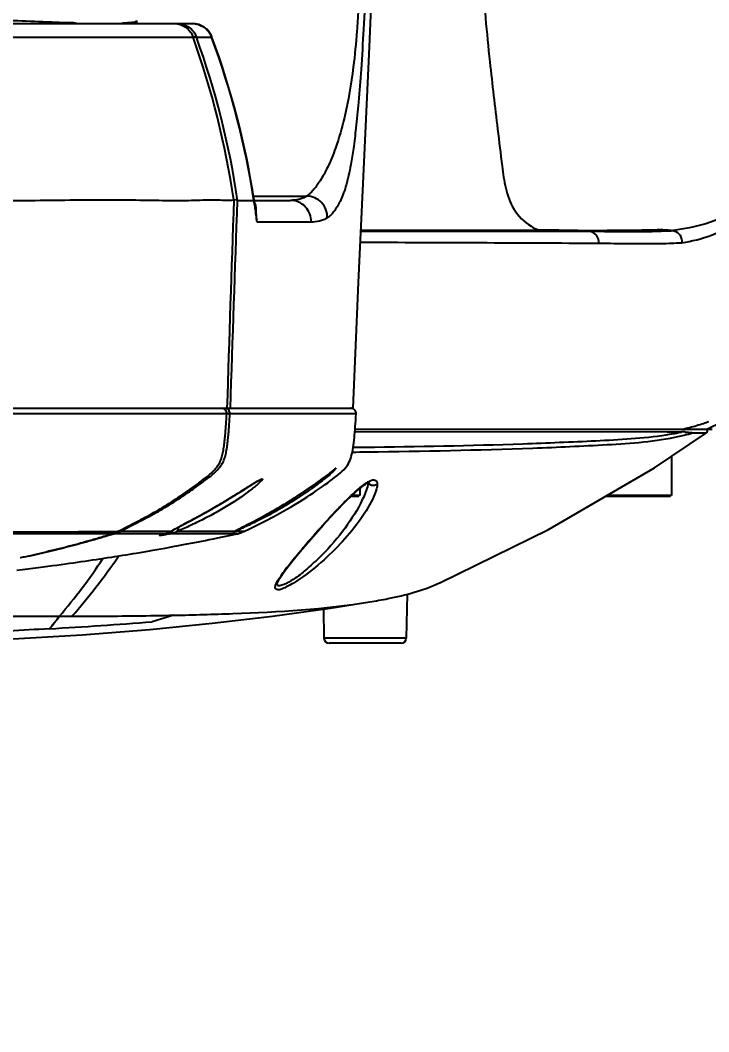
# Model space of a CAD drawing. Header units: millimetres. Extents: x 4086 to 8300, y 123 to 1549.
# Drawn here: x 7724.6 to 7741.17, y 601.23 to 625.55 of the extents above; entities that cross this region are included whole.
import ezdxf

# ---------------------------------------------------------------- set-up
doc = ezdxf.new("R2010")
doc.units = ezdxf.units.MM
for name, color, linetype in [('外形图', 7, 'Continuous'), ('尺寸标注', 7, 'Continuous'), ('运动范围', 7, 'Continuous')]:
    doc.layers.add(name, color=color, linetype=linetype)
doc.styles.add('思源黑', font='SourceHanSansCN-Normal.ttf')
doc.dimstyles.new('尺寸标注_1_4比例', dxfattribs={"dimtxt": 7, "dimasz": 6, "dimexe": 2, "dimexo": 1.5, "dimgap": 1, "dimtad": 1, "dimdec": 1, "dimlfac": 4, "dimdsep": 46, "dimtxsty": '思源黑', "dimcen": 0.09, "dimadec": 0, "dimazin": 0, "dimtp": 0.01, "dimtm": 0.01, "dimtfac": 1, "dimtdec": 1, "dimtofl": 0, "dimtmove": 0, "dimatfit": 3, "dimfxl": 1, "dimtolj": 1, "dimarcsym": 0})

# ---------------------------------------------------------------- blocks, each defined once
blk = doc.blocks.new('*D992')
at = {"layer": 'Defpoints', "color": 0}
for p in [(7645.229, 641.211), (7660.171, 641.211), (7727.758, 641.211), (7952.406, 601.599), (7690.663, 584.809)]:
    blk.add_point(p, dxfattribs=at)
at = {"layer": '尺寸标注', "color": 0, "lineweight": -2}
blk.add_line((7661.671, 641.211), (7662.252, 641.211), dxfattribs=at)
blk.add_arc((7727.758, 641.211), 67.507, 185.09413, 344.90587, dxfattribs=at)
at = {"layer": '尺寸标注', "color": 0}
for points in [[(7661.517, 635.261), (7659.519, 635.172), (7660.252, 641.211)], [(7793.912, 623.414), (7791.96, 623.849), (7794.24, 629.488)]]:
    blk.add_solid(points, dxfattribs=at)
at = {"layer": '尺寸标注', "color": 0, "insert": (7727.758, 578.414), "char_height": 7, "attachment_point": 5, "style": '思源黑'}
blk.add_mtext('\\A1;+\\A1;170%%d', dxfattribs=at)

msp = doc.modelspace()

# ---------------------------------------------------------------- linework, layer by layer
at = {"layer": '外形图'}
for p, q in [((7702.055, 625.4669), (7728.7458, 625.4669)), ((7703.3916, 625.4669), (7727.409, 625.4669)), ((7727.409, 625.4669), (7727.4104, 625.5445)), ((7714.1911, 625.1405), (7728.7616, 625.1404)), ((7728.843, 625.1406), (7729.208, 625.1404)), ((7729.208, 625.1404), (7729.2147, 625.1404)), ((7729.8293, 621.2169), (7731.1013, 621.2169)), ((7730.2128, 621.3173), (7731.4925, 621.3173)), ((7730.2224, 621.2154), (7730.2221, 621.2169)), ((7730.2293, 621.218), (7730.2294, 621.2169)), ((7730.2631, 620.9872), (7730.2294, 621.2169)), ((7731.599, 620.695), (7730.305, 620.696)), ((7736.8914, 620.499), (7737.0811, 620.4995)), ((7740.2613, 620.4978), (7740.3138, 620.4915)), ((7738.2876, 620.4669), (7732.8004, 620.4669)), ((7700.7748, 616.2169), (7732.6163, 616.2169)), ((7732.6848, 616.0854), (7700.7806, 616.0854)), ((7732.6568, 615.6624), (7740.1698, 615.6521)), ((7732.66, 615.7169), (7741.2468, 615.7169)), ((7739.8616, 614.7885), (7741.1167, 615.6259)), ((7740.1698, 615.6521), (7740.4674, 615.6514)), ((7740.4674, 615.6514), (7740.5127, 615.6513)), ((7740.4789, 615.6393), (7740.5112, 615.6461)), ((7740.7801, 615.6259), (7740.789, 615.6285)), ((7740.7892, 615.6287), (7740.9124, 615.6281)), ((7740.9124, 615.6281), (7741.1151, 615.6262)), ((7741.1151, 615.6262), (7741.1167, 615.626)), ((7740.4615, 615.5446), (7740.5066, 615.5548)), ((7732.5946, 615.165), (7732.676, 615.1658)), ((7732.6148, 615.2787), (7732.7764, 615.2805)), ((7732.676, 615.1658), (7732.7759, 615.167)), ((7732.7759, 615.167), (7732.8902, 615.1683)), ((7732.7764, 615.2805), (7732.8905, 615.2818)), ((7732.8902, 615.1683), (7732.9644, 615.1692)), ((7740.2753, 615.0645), (7740.2753, 614.1169)), ((7732.0125, 614.6241), (7732.031, 614.6386)), ((7732.0793, 614.6778), (7732.0929, 614.6893)), ((7732.0929, 614.6893), (7732.1054, 614.7)), ((7732.1054, 614.7), (7732.1168, 614.7098)), ((7732.1168, 614.7098), (7732.127, 614.7188)), ((7732.127, 614.7188), (7732.1362, 614.727)), ((7732.1362, 614.727), (7732.162, 614.7502)), ((7730.1542, 614.3702), (7730.1875, 614.3908)), ((7730.1875, 614.3908), (7730.2179, 614.4094)), ((7730.2179, 614.4094), (7730.2454, 614.426)), ((7731.6746, 614.3803), (7731.7679, 614.4461)), ((7731.7679, 614.4461), (7731.8604, 614.5117)), ((7731.8604, 614.5117), (7731.9007, 614.5407)), ((7731.9007, 614.5407), (7731.9257, 614.5589)), ((7731.9257, 614.5589), (7731.9494, 614.5763)), ((7731.9494, 614.5763), (7731.9717, 614.5929)), ((7731.9717, 614.5929), (7731.9927, 614.6088)), ((7731.9927, 614.6088), (7732.0125, 614.6241)), ((7732.8849, 614.378), (7732.9258, 614.4043)), ((7729.7401, 614.1105), (7729.8021, 614.1491)), ((7729.8021, 614.1491), (7729.9146, 614.2196)), ((7729.9146, 614.2196), (7730.0985, 614.3353)), ((7730.0985, 614.3353), (7730.1542, 614.3702)), ((7731.3521, 614.1605), (7731.409, 614.1983)), ((7731.409, 614.1983), (7731.4632, 614.2347)), ((7731.4632, 614.2347), (7731.5148, 614.2697)), ((7731.5148, 614.2697), (7731.5638, 614.3033)), ((7731.5638, 614.3033), (7731.6101, 614.3353)), ((7731.6101, 614.3353), (7731.6746, 614.3803)), ((7732.4404, 613.9894), (7732.6824, 614.2172)), ((7732.6824, 614.2172), (7732.8849, 614.378)), ((7732.7753, 614.291), (7732.7753, 614.1169)), ((7729.6035, 614.0265), (7729.674, 614.0697)), ((7729.674, 614.0697), (7729.7401, 614.1105)), ((7732.1731, 613.7145), (7732.4404, 613.9894)), ((7732.7503, 614.0919), (7732.5492, 614.0919)), ((7732.7753, 614.1169), (7732.5758, 614.1169)), ((7740.2503, 614.0919), (7738.6642, 614.0919)), ((7740.2753, 614.1169), (7738.7073, 614.1169)), ((7730.5843, 613.6943), (7730.5905, 613.6977)), ((7730.7242, 613.7732), (7730.7259, 613.7742)), ((7729.9175, 613.3431), (7730.0806, 613.4268)), ((7730.0806, 613.4268), (7730.1801, 613.4781)), ((7730.3965, 613.592), (7730.3969, 613.5922)), ((7728.0718, 613.1982), (7726.8596, 613.1984)), ((7728.0023, 613.1771), (7728.011, 613.1799)), ((7728.011, 613.1799), (7728.0213, 613.1831)), ((7728.0213, 613.1831), (7728.0333, 613.1867)), ((7728.0333, 613.1867), (7728.047, 613.1908)), ((7728.047, 613.1908), (7728.0712, 613.1978)), ((7728.0712, 613.1978), (7728.0776, 613.1997)), ((7728.0718, 613.1982), (7728.0776, 613.1997)), ((7728.1856, 613.2415), (7728.2102, 613.2543)), ((7728.204, 613.2513), (7728.2099, 613.2545)), ((7728.204, 613.2513), (7728.2102, 613.2543)), ((7729.8097, 613.1982), (7728.205, 613.1986)), ((7728.3334, 613.3204), (7728.4344, 613.3739)), ((7729.7443, 613.2527), (7728.3721, 613.2518)), ((7729.7091, 613.1752), (7729.816, 613.1982)), ((7729.7438, 613.2519), (7729.7452, 613.2527)), ((7729.7441, 613.2515), (7729.7488, 613.2543)), ((7729.7452, 613.2527), (7729.7443, 613.2527)), ((7729.7452, 613.2527), (7729.7537, 613.2571)), ((7729.7488, 613.2543), (7729.7537, 613.2571)), ((7729.9784, 613.2545), (7729.7625, 613.2528)), ((7729.8066, 613.2858), (7729.8552, 613.3111)), ((7729.8143, 613.1982), (7729.8097, 613.1982)), ((7729.816, 613.1982), (7729.8143, 613.1982)), ((7729.8552, 613.3111), (7729.9175, 613.3431)), ((7729.9592, 613.2444), (7729.9814, 613.2546)), ((7729.9815, 613.2546), (7729.9784, 613.2545)), ((7728.371, 612.9086), (7728.6145, 612.9544)), ((7728.4062, 612.9152), (7728.5717, 612.9463)), ((7728.5717, 612.9463), (7728.7568, 612.9817)), ((7728.7568, 612.9817), (7728.889, 613.0075)), ((7727.5388, 612.7602), (7727.6712, 612.783)), ((7727.6712, 612.783), (7727.7899, 612.8037)), ((7727.7899, 612.8037), (7727.9404, 612.8303)), ((7727.9404, 612.8303), (7728.0876, 612.8567)), ((7728.0876, 612.8567), (7728.3147, 612.8982)), ((7728.3147, 612.8982), (7728.371, 612.9086)), ((7724.699, 612.6343), (7724.602, 612.6181)), ((7726.8668, 612.6496), (7726.9809, 612.6678)), ((7726.9567, 612.6428), (7726.9747, 612.669)), ((7733.9096, 611.7497), (7733.8911, 610.6897)), ((7728.3011, 611.2407), (7727.7777, 611.0831)), ((7731.8973, 611.3912), (7731.9095, 610.6897)), ((7719.886, 611.2168), (7725.5461, 611.2168)), ((7733.8911, 610.6897), (7731.9095, 610.6897)), ((7733.7661, 610.5669), (7732.0345, 610.5669))]:
    msp.add_line(p, q, dxfattribs=at)
for points in [[(7732.6164, 616.2169), (7732.743, 619.2378), (7732.8783, 622.1373), (7733.0076, 624.9102), (7733.1169, 627.5571), (7733.1633, 629.032)], [(7732.6848, 616.0854), (7732.685, 616.0914), (7732.6844, 616.1037), (7732.6827, 616.1158), (7732.6797, 616.1278), (7732.6756, 616.1394), (7732.6704, 616.1505), (7732.6641, 616.1611), (7732.6568, 616.171), (7732.6486, 616.1801), (7732.6395, 616.1884), (7732.6296, 616.1957), (7732.6191, 616.202), (7732.6079, 616.2073), (7732.5964, 616.2114), (7732.5844, 616.2144), (7732.5723, 616.2162), (7732.56, 616.2169)], [(7729.9814, 613.2546), (7730.1193, 613.3209), (7730.2653, 613.392), (7730.4053, 613.4614), (7730.5395, 613.5294), (7730.6679, 613.5961), (7730.7905, 613.6615), (7730.9074, 613.7257), (7731.0189, 613.7887), (7731.1248, 613.8503), (7731.2252, 613.9104), (7731.3201, 613.9686), (7731.4101, 614.0252), (7731.4959, 614.0804), (7731.5778, 614.1342), (7731.6562, 614.1866), (7731.7312, 614.2378), (7731.803, 614.2875), (7731.8716, 614.336), (7731.937, 614.3828), (7731.9992, 614.428), (7732.0582, 614.4712), (7732.1141, 614.5126), (7732.1669, 614.5523), (7732.2165, 614.5908), (7732.263, 614.6285), (7732.3066, 614.6658), (7732.3473, 614.703), (7732.3848, 614.7403), (7732.4188, 614.7774), (7732.449, 614.8143), (7732.4757, 614.8514), (7732.4992, 614.8893), (7732.5198, 614.9287), (7732.538, 614.9702), (7732.5542, 615.0143), (7732.5686, 615.0611), (7732.5814, 615.1105), (7732.593, 615.1625), (7732.6035, 615.2164), (7732.6128, 615.2718), (7732.6212, 615.3288), (7732.6288, 615.3874), (7732.6357, 615.4476), (7732.6422, 615.5097), (7732.6481, 615.5737), (7732.6538, 615.6397), (7732.6593, 615.708), (7732.6648, 615.7787), (7732.6702, 615.852), (7732.6754, 615.928), (7732.6804, 616.0073), (7732.6848, 616.0854)], [(7732.031, 614.6386), (7732.0398, 614.6456), (7732.0483, 614.6524), (7732.0565, 614.659), (7732.0644, 614.6655), (7732.0793, 614.6778)], [(7732.162, 614.7502), (7732.1658, 614.7536), (7732.1673, 614.7549), (7732.1685, 614.7559), (7732.1693, 614.7566), (7732.1699, 614.7571), (7732.17, 614.7572)], [(7734.694, 612.0167), (7737.3125, 613.3052), (7739.8616, 614.7885)], [(7730.2454, 614.426), (7730.2701, 614.4407), (7730.2815, 614.4474), (7730.2922, 614.4536), (7730.3023, 614.4593), (7730.3116, 614.4646), (7730.3204, 614.4694), (7730.3284, 614.4738), (7730.3359, 614.4778), (7730.3426, 614.4814), (7730.3488, 614.4845), (7730.3543, 614.4872), (7730.3591, 614.4896), (7730.3633, 614.4915), (7730.3667, 614.4931), (7730.3695, 614.4943), (7730.3715, 614.4951), (7730.3728, 614.4956), (7730.373, 614.4956)], [(7730.1801, 613.4781), (7730.2347, 613.5065), (7730.2925, 613.5368), (7730.3518, 613.5681), (7730.4096, 613.599), (7730.465, 613.6288), (7730.5181, 613.6578), (7730.5692, 613.6859), (7730.6182, 613.7131), (7730.6651, 613.7396), (7730.7102, 613.7651), (7730.7536, 613.7901), (7730.7956, 613.8145), (7730.8366, 613.8385), (7730.8767, 613.8622), (7730.9157, 613.8855), (7730.9538, 613.9084), (7730.9911, 613.9311), (7731.0275, 613.9534), (7731.0631, 613.9754), (7731.098, 613.9972), (7731.1322, 614.0186), (7731.1657, 614.0398), (7731.1984, 614.0607), (7731.2305, 614.0813), (7731.2619, 614.1015), (7731.2926, 614.1215), (7731.3521, 614.1605)], [(7728.668, 613.4971), (7728.7302, 613.5302), (7728.7921, 613.5632), (7728.8523, 613.5955), (7728.9105, 613.6271), (7728.9667, 613.6578), (7729.0212, 613.6878), (7729.0743, 613.7172), (7729.126, 613.7462), (7729.1763, 613.7747), (7729.2252, 613.8026), (7729.2727, 613.8299), (7729.3188, 613.8566), (7729.3634, 613.8828), (7729.4067, 613.9082), (7729.4486, 613.9331), (7729.4891, 613.9573), (7729.5285, 613.981), (7729.6035, 614.0265)], [(7730.9634, 612.3029), (7731.1289, 612.5192), (7731.3348, 612.7707), (7731.5903, 613.0695), (7731.8873, 613.4044), (7732.1731, 613.7145)], [(7728.4344, 613.3739), (7728.5467, 613.433), (7728.668, 613.4971)], [(7727.9807, 613.1696), (7727.9807, 613.1696), (7727.9809, 613.1696), (7727.9814, 613.1699), (7727.9823, 613.1702), (7727.9835, 613.1707), (7727.9851, 613.1713), (7727.9871, 613.172), (7727.9894, 613.1728), (7727.9921, 613.1737), (7727.9951, 613.1747), (7727.9985, 613.1758), (7728.0023, 613.1771)], [(7728.0776, 613.1997), (7728.1012, 613.2069), (7728.1289, 613.2168), (7728.1572, 613.2283), (7728.1856, 613.2415)], [(7728.2102, 613.2543), (7728.2454, 613.2733), (7728.2877, 613.2961), (7728.3334, 613.3204)], [(7728.889, 613.0075), (7728.9698, 613.0234), (7729.0566, 613.0406), (7729.1498, 613.0593), (7729.2495, 613.0795), (7729.3554, 613.1012), (7729.4674, 613.1243), (7729.5853, 613.149), (7729.7091, 613.1752)], [(7729.7537, 613.2571), (7729.7607, 613.2611), (7729.7723, 613.2674), (7729.7876, 613.2757), (7729.8066, 613.2858)], [(7729.816, 613.1982), (7729.832, 613.2018), (7729.8554, 613.2078), (7729.88, 613.2149), (7729.9056, 613.2234), (7729.932, 613.2332), (7729.9592, 613.2444)], [(7726.9809, 612.6678), (7727.0678, 612.6818), (7727.1528, 612.6956), (7727.2356, 612.7092), (7727.3158, 612.7226), (7727.3932, 612.7355), (7727.5388, 612.7602)], [(7724.5221, 612.3283), (7724.6539, 612.3437), (7724.7829, 612.3592), (7724.9089, 612.3745), (7725.0315, 612.3897), (7725.1505, 612.4047), (7725.2657, 612.4195), (7725.377, 612.434), (7725.4846, 612.4483), (7725.5886, 612.4622), (7725.6893, 612.4759), (7725.7871, 612.4894), (7725.8826, 612.5027), (7725.9762, 612.5159), (7726.0686, 612.5291), (7726.1605, 612.5424), (7726.2523, 612.5558), (7726.3441, 612.5694), (7726.4361, 612.5832), (7726.5282, 612.5971), (7726.6202, 612.6111), (7726.7118, 612.6253), (7726.8026, 612.6395), (7726.8668, 612.6496)], [(7730.784, 612.0034), (7730.7894, 612.0182), (7730.8466, 612.1301), (7730.9634, 612.3029)], [(7716.5657, 610.6414), (7718.2121, 610.5923), (7720.0877, 610.568), (7722.2113, 610.5908), (7724.2845, 610.6651), (7726.0891, 610.7708), (7727.7176, 610.8998), (7729.2205, 611.0486), (7730.6706, 611.2209), (7732.0562, 611.4133), (7733.0105, 611.5615)]]:
    msp.add_lwpolyline(points, dxfattribs=at)
for centre, radius, start, end in [((7728.7458, 624.9669), 0.5, 20.3116, 90), ((7709.4111, 618.2164), 20.552, 8.42032, 19.68812), ((7728.7491, 610.0106), 15.1298, 89.64475, 89.95258), ((7709.6001, 618.2074), 20.4538, 8.46083, 19.81389), ((7710.4216, 618.1912), 20.0305, 8.68807, 20.29992), ((7710.4369, 618.1912), 20.0225, 8.69493, 20.30833), ((9791.2526, 550.5759), 2062.7214, 178.0371854, 178.1763973), ((9737.9533, 550.0914), 2009.3897, 177.971503, 178.1141564), ((7731.1355, 620.8877), 0.8521, 188.22596, 188.96792), ((7735.2877, 1306.9707), 686.4735, 269.7925306, 270.1338532), ((7737.2374, 559.3557), 61.1437, 89.909367, 90.146009), ((7737.1993, 549.987), 70.5125, 89.708069, 89.890414), ((7738.3771, 694.3807), 73.8857, 269.776399, 270.211801), ((7738.3792, 695.8802), 75.3851, 270.20598, 270.331474), ((7738.4579, 684.9874), 64.4921, 270.317585, 270.86811), ((7738.857, 659.9217), 39.4232, 270.84002, 271.55278), ((7739.3692, 639.3202), 18.8543, 270.80147, 271.24163), ((7739.4624, 635.0209), 14.554, 271.24136, 271.74851), ((7739.6037, 630.6108), 10.1416, 271.7113, 273.00908), ((7740.1484, 621.3296), 0.8466, 254.71774, 269.15989), ((7740.276, 620.265), 0.2275, 76.44607, 82.14173), ((7739.1945, 654.189), 33.7241, 269.93335, 270.74492), ((7728.7973, -1066.3147), 1686.5213, 89.6697166, 89.8643497), ((7739.6618, 619.9305), 4.3023, 286.38302, 288.68096), ((7739.7617, 619.6332), 3.9886, 288.68868, 290.65991), ((7739.1856, 621.8999), 6.3928, 278.62023, 281.67107), ((7739.8836, 605.4515), 10.2192, 85.95617, 86.47017), ((7739.4859, 620.5435), 4.94, 282.29725, 286.33431), ((7739.3661, 620.5058), 5.0806, 283.7529, 286.15914), ((7740.4833, 613.0053), 2.6414, 84.23671, 84.37237), ((7741.0879, 615.6669), 0.05, 305.14705, 63.39663), ((7739.2898, 620.8118), 5.3959, 283.03177, 283.76763), ((7733.3078, 613.5154), 1.685, 132.34752, 132.48526), ((7734.5593, 612.1385), 2.8071, 129.4568, 130.04479), ((7739.6837, 606.7238), 10.2648, 135.07469, 135.74094), ((7737.9398, 608.4679), 7.7984, 133.84551, 135.09915), ((7736.8775, 609.5686), 6.2686, 133.43761, 133.81234), ((7730.1659, 615.2903), 2.9565, 332.82053, 334.7227), ((7723.8415, 625.8493), 13.9001, 298.13922, 299.01872), ((7724.8237, 624.0702), 11.8677, 299.07273, 299.8142), ((7741.3199, 605.1288), 12.5497, 135.73897, 136.32185), ((7726.62, 613.8917), 0.7144, 283.80588, 296.21841), ((7726.8016, 611.7347), 1.4632, 89.51935, 90.43793), ((7726.6434, 613.9013), 0.7238, 283.62819, 296.03906), ((7726.7921, 618.0026), 4.8048, 270.25986, 270.54282), ((7726.6657, 613.9078), 0.7303, 283.61802, 295.91497), ((7726.8267, 614.4716), 1.2736, 270.4904, 271.48043), ((7726.686, 613.911), 0.7335, 283.69684, 295.85318), ((7726.963, 611.5548), 1.6961, 90.06424, 90.92608), ((7726.9666, 606.113), 7.1379, 89.85369, 90.04432), ((7727.9086, 613.7878), 0.6118, 285.47437, 286.01906), ((7730.1148, 612.6084), 0.7427, 119.13146, 119.83651), ((7729.5478, 613.7619), 0.5526, 291.48919, 292.85828), ((7730.2883, 612.2981), 1.0983, 118.89948, 119.1589), ((7717.2063, 749.0697), 138.3909, 273.354955, 274.380959), ((7732.0345, 610.6919), 0.125, 181, 270), ((7733.7661, 610.6919), 0.125, 270, 359)]:
    msp.add_arc(centre, radius, start, end, dxfattribs=at)
for points, knots in [([(7735.4576, 632.4669), (7735.474, 631.3853), (7735.5302, 629.4461), (7735.6876, 626.8057), (7735.8725, 624.7074), (7736.062, 623.1715), (7736.1786, 622.1581), (7736.2673, 621.5041), (7736.45, 620.9718), (7736.7282, 620.6922), (7736.8935, 620.593)], [0, 0, 0, 0, 0.2677091, 0.4800476, 0.6545856, 0.7889282, 0.8630458, 0.9070173, 0.9522895, 1, 1, 1, 1]), ([(7745.248, 632.4669), (7745.024, 631.0818), (7744.6247, 629.0157), (7743.9712, 626.2997), (7743.4039, 624.3029), (7742.8861, 622.5225), (7742.173, 621.1124), (7741.1494, 620.6269), (7740.5772, 620.5312), (7740.3138, 620.4915)], [0, 0, 0, 0, 0.3076479, 0.460868, 0.6129192, 0.7612082, 0.8726041, 0.9415832, 1, 1, 1, 1]), ([(7745.5004, 632.4492), (7745.265, 631.037), (7744.8436, 628.9317), (7744.1408, 626.1687), (7743.5314, 624.148), (7742.9363, 622.3453), (7742.2307, 620.96), (7741.308, 620.3441), (7740.7586, 620.2307), (7740.513, 620.1911)], [0, 0, 0, 0, 0.3105598, 0.4652127, 0.6185721, 0.7675031, 0.8795797, 0.9460302, 1, 1, 1, 1]), ([(7733.0121, 628.7493), (7732.9988, 628.3613), (7732.9701, 627.5885), (7732.9217, 626.4484), (7732.8674, 625.3752), (7732.8075, 624.4239), (7732.7463, 623.6311), (7732.6853, 622.9956), (7732.6251, 622.4953), (7732.5519, 622.0239), (7732.4702, 621.6514), (7732.3714, 621.358), (7732.3022, 621.1956), (7732.2295, 621.0612), (7732.1551, 620.95), (7732.0776, 620.8604), (7732.0194, 620.8148), (7731.9908, 620.7957)], [0, 0, 0, 0, 0.1433845, 0.2856212, 0.4214308, 0.5402814, 0.6376576, 0.7151007, 0.7760531, 0.8237068, 0.8913298, 0.9165172, 0.9379284, 0.9564552, 0.9728756, 0.9872943, 1, 1, 1, 1]), ([(7732.8534, 628.5217), (7732.8406, 628.1516), (7732.8201, 627.5975), (7732.7902, 626.8614), (7732.7665, 626.3189), (7732.7389, 625.7945), (7732.6951, 625.1637), (7732.6127, 624.3024), (7732.4583, 623.3575), (7732.2265, 622.5544), (7732.0432, 622.0986), (7731.91, 621.8398), (7731.8214, 621.6918), (7731.735, 621.5681), (7731.6649, 621.4785), (7731.61, 621.4174), (7731.577, 621.3846), (7731.5508, 621.3613), (7731.5347, 621.3481), (7731.5234, 621.3393), (7731.5169, 621.3346), (7731.5122, 621.3309), (7731.5072, 621.3273), (7731.5028, 621.3249), (7731.4997, 621.3227), (7731.4988, 621.3207), (7731.4985, 621.3188), (7731.4975, 621.3177), (7731.4969, 621.3173)], [0, 0, 0, 0, 0.1487474, 0.2227287, 0.295907, 0.366895, 0.43367, 0.5498731, 0.714428, 0.8173529, 0.8850229, 0.911374, 0.9342252, 0.9542507, 0.9719479, 0.9798875, 0.9871999, 0.9906387, 0.9939573, 0.9955875, 0.9963949, 0.9971743, 0.9979878, 0.9988679, 0.9992175, 0.9994682, 0.9997009, 1, 1, 1, 1]), ([(7722.6083, 625.6232), (7723.254, 625.5946), (7724.1678, 625.5478), (7725.2022, 625.5164), (7725.6447, 625.4893), (7725.8741, 625.5), (7725.9806, 625.4682), (7726.0338, 625.4669)], [0, 0, 0, 0, 0.5653241, 0.8004009, 0.9047014, 0.9534025, 1, 1, 1, 1]), ([(7726.9208, 625.4669), (7727.0433, 625.4693), (7727.1593, 625.5014), (7727.4096, 625.5006), (7727.4104, 625.5445)], [0, 0, 0, 0, 0.7362175, 1, 1, 1, 1]), ([(7728.308, 625.4669), (7728.3569, 625.4669), (7728.4556, 625.4512), (7728.5892, 625.3831), (7728.6969, 625.2771), (7728.7447, 625.1876), (7728.7616, 625.1404)], [0, 0, 0, 0, 0.2471424, 0.4957275, 0.7466625, 1, 1, 1, 1]), ([(7728.3865, 625.4669), (7728.4357, 625.4669), (7728.5349, 625.4512), (7728.6693, 625.3832), (7728.7776, 625.2772), (7728.8259, 625.1877), (7728.8429, 625.1405)], [0, 0, 0, 0, 0.247666, 0.4965051, 0.7472737, 1, 1, 1, 1]), ([(7728.7393, 625.4669), (7728.7897, 625.4669), (7728.8913, 625.4513), (7729.0292, 625.3836), (7729.1406, 625.2777), (7729.1904, 625.1878), (7729.208, 625.1404)], [0, 0, 0, 0, 0.2499578, 0.4999368, 0.7499505, 1, 1, 1, 1]), ([(7714.1017, 621.2156), (7714.5342, 621.2155), (7715.3993, 621.2162), (7716.6935, 621.2143), (7717.9779, 621.213), (7719.2425, 621.2134), (7720.2796, 621.2146), (7721.0922, 621.2138), (7721.8755, 621.2104), (7722.8216, 621.2053), (7723.9122, 621.206), (7724.9373, 621.2157), (7725.8894, 621.2284), (7726.7617, 621.2319), (7727.4355, 621.2259), (7727.9295, 621.2175), (7728.264, 621.2131), (7728.5735, 621.214), (7728.8574, 621.2209), (7729.1157, 621.2297), (7729.3487, 621.2307), (7729.5542, 621.2207), (7729.6827, 621.2205), (7729.7415, 621.2259)], [0, 0, 0, 0, 0.0829627, 0.1659249, 0.2482513, 0.3293161, 0.4084968, 0.4471867, 0.4851741, 0.5587486, 0.6286544, 0.6943628, 0.7553903, 0.8112964, 0.8616701, 0.8846423, 0.9060533, 0.9258479, 0.9439985, 0.9605147, 0.9754241, 0.9886678, 1, 1, 1, 1]), ([(7729.7415, 621.2259), (7729.7489, 621.2266), (7729.777, 621.2301), (7729.8047, 621.2376), (7729.8239, 621.2461)], [0, 0, 0, 0, 0.2610966, 1, 1, 1, 1]), ([(7730.2631, 620.9872), (7730.2602, 621.0084), (7730.2488, 621.0848), (7730.2349, 621.1609), (7730.2224, 621.2154)], [0, 0, 0, 0, 0.2763293, 1, 1, 1, 1]), ([(7731.4925, 621.3173), (7731.4638, 621.2981), (7731.4036, 621.2657), (7731.2729, 621.2244), (7731.1699, 621.2169), (7731.1013, 621.2169)], [0, 0, 0, 0, 0.2530487, 0.4973432, 1, 1, 1, 1]), ([(7731.599, 620.695), (7731.6019, 620.7617), (7731.5805, 620.8979), (7731.4712, 621.0719), (7731.3027, 621.1893), (7731.1679, 621.2169), (7731.1013, 621.2169)], [0, 0, 0, 0, 0.2504217, 0.500607, 0.7504334, 1, 1, 1, 1]), ([(7731.9908, 620.7957), (7731.9936, 620.8623), (7731.9718, 620.9982), (7731.8622, 621.1718), (7731.6938, 621.2892), (7731.5591, 621.3171), (7731.4925, 621.3173)], [0, 0, 0, 0, 0.2500217, 0.5002017, 0.7502626, 1, 1, 1, 1]), ([(7730.2922, 620.7658), (7730.2876, 620.7976), (7730.2831, 620.8451), (7730.2813, 620.9139), (7730.2807, 620.9808), (7730.2776, 621.0549), (7730.264, 621.1246), (7730.2462, 621.1619), (7730.2354, 621.1763)], [0, 0, 0, 0, 0.2305775, 0.3406694, 0.493459, 0.7096202, 0.8711799, 1, 1, 1, 1]), ([(7730.2898, 620.7616), (7730.2878, 620.7816), (7730.28, 620.857), (7730.2709, 620.9322), (7730.2631, 620.9872)], [0, 0, 0, 0, 0.2655314, 1, 1, 1, 1]), ([(7730.305, 620.696), (7730.3036, 620.6992), (7730.2966, 620.7172), (7730.2928, 620.7363), (7730.2909, 620.752)], [0, 0, 0, 0, 0.1837597, 1, 1, 1, 1]), ([(7730.305, 620.696), (7730.3042, 620.6998), (7730.3001, 620.7194), (7730.2963, 620.739), (7730.2938, 620.7549)], [0, 0, 0, 0, 0.1956418, 1, 1, 1, 1]), ([(7731.9908, 620.7957), (7731.9621, 620.7764), (7731.902, 620.7438), (7731.771, 620.7024), (7731.6678, 620.6949), (7731.599, 620.695)], [0, 0, 0, 0, 0.2527516, 0.4969109, 1, 1, 1, 1]), ([(7738.9138, 620.4671), (7739.0206, 620.4676), (7739.428, 620.4702), (7739.8355, 620.4751), (7740.136, 620.4831)], [0, 0, 0, 0, 0.2620568, 1, 1, 1, 1]), ([(7739.9253, 620.513), (7739.9477, 620.5136), (7740.0599, 620.5158), (7740.1722, 620.5084), (7740.2613, 620.4978)], [0, 0, 0, 0, 0.2000133, 1, 1, 1, 1]), ([(7740.3293, 620.4861), (7740.3889, 620.4718), (7740.5012, 620.3894), (7740.5245, 620.2534), (7740.513, 620.1911)], [0, 0, 0, 0, 0.4919659, 1, 1, 1, 1]), ([(7738.5193, 620.1785), (7738.5292, 620.247), (7738.4942, 620.3966), (7738.3539, 620.4669), (7738.2876, 620.4669)], [0, 0, 0, 0, 0.5107196, 1, 1, 1, 1]), ([(7740.513, 620.1911), (7740.3506, 620.1803), (7739.6859, 620.1607), (7739.0212, 620.1756), (7738.5193, 620.1785)], [0, 0, 0, 0, 0.2448499, 1, 1, 1, 1]), ([(7729.5708, 616.0854), (7729.5716, 616.1021), (7729.5666, 616.1362), (7729.5402, 616.1801), (7729.499, 616.2098), (7729.4658, 616.2169), (7729.4494, 616.2169)], [0, 0, 0, 0, 0.2532803, 0.5047479, 0.7534046, 1, 1, 1, 1]), ([(7729.6474, 616.0854), (7729.6482, 616.1021), (7729.6432, 616.1363), (7729.6164, 616.1802), (7729.5747, 616.2099), (7729.5413, 616.2169), (7729.5248, 616.2169)], [0, 0, 0, 0, 0.2520803, 0.5030081, 0.7521548, 1, 1, 1, 1]), ([(7726.9356, 613.2507), (7727.1008, 613.3319), (7727.4143, 613.4885), (7727.7939, 613.6947), (7728.0778, 613.8632), (7728.2882, 613.9955), (7728.4999, 614.1363), (7728.7134, 614.2858), (7728.8909, 614.4174), (7729.0335, 614.5254), (7729.1387, 614.6082), (7729.237, 614.6947), (7729.3233, 614.786), (7729.3926, 614.8853), (7729.4406, 614.9956), (7729.4735, 615.1167), (7729.4984, 615.2492), (7729.5176, 615.3913), (7729.5324, 615.5383), (7729.5444, 615.6853), (7729.5579, 615.8676), (7729.5665, 616.0004), (7729.5708, 616.0854)], [0, 0, 0, 0, 0.1317997, 0.2509817, 0.3092161, 0.3682049, 0.4289275, 0.4912757, 0.5548671, 0.587145, 0.619366, 0.6507716, 0.6807737, 0.7091649, 0.7369733, 0.7664627, 0.798865, 0.8334548, 0.8691246, 0.9047094, 0.9390469, 1, 1, 1, 1]), ([(7726.9849, 613.2509), (7727.1517, 613.3321), (7727.4685, 613.4887), (7727.852, 613.6948), (7728.1389, 613.8633), (7728.3514, 613.9956), (7728.5654, 614.1364), (7728.7811, 614.2859), (7728.9605, 614.4175), (7729.1045, 614.5255), (7729.2109, 614.6083), (7729.3101, 614.6947), (7729.3973, 614.786), (7729.4673, 614.8853), (7729.5158, 614.9956), (7729.5491, 615.1167), (7729.5743, 615.2492), (7729.5936, 615.3913), (7729.6087, 615.5384), (7729.6207, 615.6854), (7729.6344, 615.8676), (7729.643, 616.0004), (7729.6474, 616.0854)], [0, 0, 0, 0, 0.1322024, 0.2517212, 0.3101043, 0.3692309, 0.4300809, 0.4925444, 0.5562376, 0.5885625, 0.620822, 0.6522465, 0.6822362, 0.7105733, 0.7382859, 0.7676469, 0.7998946, 0.8343119, 0.8698002, 0.9052021, 0.9393624, 1, 1, 1, 1]), ([(7740.7486, 615.6333), (7740.7557, 615.6326), (7740.7692, 615.6311), (7740.7827, 615.6295), (7740.7892, 615.6287)], [0, 0, 0, 0, 0.5227814, 1, 1, 1, 1]), ([(7732.8905, 615.2818), (7734.1595, 615.297), (7736.0143, 615.3311), (7738.4312, 615.434), (7739.584, 615.4939), (7740.1438, 615.5793)], [0, 0, 0, 0, 0.5243141, 0.7660286, 1, 1, 1, 1]), ([(7732.9644, 615.1692), (7734.2887, 615.1856), (7736.2103, 615.2228), (7738.7082, 615.3354), (7739.8918, 615.4177), (7740.4615, 615.5446)], [0, 0, 0, 0, 0.5289463, 0.7669138, 1, 1, 1, 1]), ([(7732.1771, 614.7502), (7732.1587, 614.7269), (7732.1093, 614.6743), (7732.0172, 614.592), (7731.8966, 614.4974), (7731.755, 614.3904), (7731.5956, 614.2743), (7731.3584, 614.11), (7731.0422, 613.9068), (7730.6539, 613.6844), (7730.2878, 613.4964), (7730.0178, 613.3671), (7729.8506, 613.2908), (7729.7877, 613.2632), (7729.7625, 613.2528)], [0, 0, 0, 0, 0.0313038, 0.0755696, 0.1296751, 0.192323, 0.2620477, 0.3368385, 0.4955215, 0.6567725, 0.8068564, 0.9279102, 0.9712548, 1, 1, 1, 1]), ([(7730.7259, 613.7742), (7730.8815, 613.8634), (7731.1098, 614.0018), (7731.4027, 614.1932), (7731.6064, 614.3319), (7731.7901, 614.4618), (7731.9499, 614.5752), (7732.0744, 614.6716), (7732.1422, 614.7328), (7732.1697, 614.758)], [0, 0, 0, 0, 0.3076397, 0.4576184, 0.5999828, 0.7302002, 0.8434154, 0.9360688, 1, 1, 1, 1]), ([(7732.1727, 614.7607), (7732.1759, 614.7636), (7732.1824, 614.7692), (7732.1866, 614.7736), (7732.1951, 614.779), (7732.1949, 614.7771)], [0, 0, 0, 0, 0.469403, 0.7956014, 1, 1, 1, 1]), ([(7732.1949, 614.7771), (7732.1948, 614.7759), (7732.1931, 614.7727), (7732.1897, 614.7671), (7732.1841, 614.7593), (7732.1797, 614.7535), (7732.1771, 614.7502)], [0, 0, 0, 0, 0.1130898, 0.3209855, 0.6188417, 1, 1, 1, 1]), ([(7728.2099, 613.2545), (7728.2909, 613.2985), (7728.4707, 613.3933), (7728.758, 613.5443), (7729.0714, 613.7141), (7729.3888, 613.8961), (7729.6921, 614.0801), (7729.965, 614.2513), (7730.1649, 614.3784), (7730.2955, 614.4571), (7730.3488, 614.4869), (7730.372, 614.4984)], [0, 0, 0, 0, 0.1108481, 0.2443639, 0.3901812, 0.5393521, 0.6841288, 0.8166093, 0.9266204, 0.968863, 1, 1, 1, 1]), ([(7730.4292, 614.5125), (7730.4291, 614.5088), (7730.4239, 614.4994), (7730.4123, 614.4842), (7730.3934, 614.4636), (7730.3678, 614.4384), (7730.3358, 614.4089), (7730.2822, 614.3618), (7730.2023, 614.2959), (7730.0924, 614.211), (7729.9669, 614.1196), (7729.8282, 614.024), (7729.6251, 613.8916), (7729.3538, 613.7299), (7729.0174, 613.5511), (7728.6886, 613.3921), (7728.4737, 613.2956), (7728.3721, 613.2518)], [0, 0, 0, 0, 0.0045313, 0.0125193, 0.0240112, 0.0388836, 0.0568915, 0.0777796, 0.1271103, 0.1848262, 0.249236, 0.3189648, 0.3928406, 0.5488555, 0.7089584, 0.8633741, 1, 1, 1, 1]), ([(7730.372, 614.4984), (7730.3802, 614.5025), (7730.3916, 614.5079), (7730.406, 614.5135), (7730.414, 614.516), (7730.4204, 614.5173), (7730.4251, 614.5174), (7730.4286, 614.5157), (7730.4292, 614.5135), (7730.4292, 614.5125)], [0, 0, 0, 0, 0.4303174, 0.5967598, 0.7302299, 0.8313077, 0.9025481, 0.9519447, 1, 1, 1, 1]), ([(7732.9737, 614.4681), (7732.9742, 614.4376), (7732.9532, 614.2837), (7732.8921, 614.1397), (7732.8394, 614.0278)], [0, 0, 0, 0, 0.1979521, 1, 1, 1, 1]), ([(7732.9698, 614.4455), (7733.0141, 614.471), (7733.0899, 614.5257), (7733.1765, 614.4712), (7733.1853, 614.4428)], [0, 0, 0, 0, 0.6328389, 1, 1, 1, 1]), ([(7733.1919, 614.3948), (7733.1592, 614.3613), (7733.0485, 614.3324), (7732.9745, 614.424), (7732.9737, 614.4681)], [0, 0, 0, 0, 0.5143348, 1, 1, 1, 1]), ([(7733.1853, 614.4428), (7733.1875, 614.4355), (7733.1908, 614.4195), (7733.1918, 614.4033), (7733.1919, 614.3948)], [0, 0, 0, 0, 0.4728527, 1, 1, 1, 1]), ([(7732.796, 613.9398), (7732.6725, 613.699), (7732.3506, 613.2213), (7731.8922, 612.695), (7731.4247, 612.2922), (7731.2107, 612.1021), (7730.7819, 611.8867), (7730.7838, 611.999)], [0, 0, 0, 0, 0.2821251, 0.592317, 0.7458392, 0.8828266, 1, 1, 1, 1]), ([(7733.0845, 614.0417), (7732.8925, 613.6382), (7732.2972, 612.8966), (7731.5922, 612.2697), (7731.1757, 612.0148)], [0, 0, 0, 0, 0.4778601, 1, 1, 1, 1]), ([(7729.0834, 613.7222), (7729.0365, 613.6949), (7728.8562, 613.592), (7728.6724, 613.4954), (7728.5352, 613.427)], [0, 0, 0, 0, 0.2614866, 1, 1, 1, 1]), ([(7731.04, 612.414), (7731.1258, 612.525), (7731.5126, 612.998), (7731.9184, 613.4554), (7732.2435, 613.7958)], [0, 0, 0, 0, 0.2295816, 1, 1, 1, 1]), ([(7729.7575, 613.2596), (7729.7877, 613.2763), (7729.8665, 613.3171), (7730.0077, 613.3894), (7730.1907, 613.4832), (7730.3247, 613.5536), (7730.3965, 613.592)], [0, 0, 0, 0, 0.1437237, 0.3695982, 0.6609098, 1, 1, 1, 1]), ([(7726.7904, 613.1979), (7726.6947, 613.1971), (7726.4763, 613.1969), (7726.1863, 613.1974), (7725.9141, 613.197), (7725.5896, 613.1976), (7725.137, 613.1983), (7724.5408, 613.1974), (7723.8773, 613.198), (7723.1518, 613.1988), (7722.0749, 613.1986), (7720.6168, 613.1969), (7718.7638, 613.1985), (7716.8134, 613.1977), (7715.4864, 613.198), (7714.816, 613.198)], [0, 0, 0, 0, 0.0239936, 0.054715, 0.072651, 0.0921822, 0.1360154, 0.186041, 0.2415593, 0.3022389, 0.3677995, 0.5113652, 0.6675397, 0.8320438, 1, 1, 1, 1]), ([(7726.9356, 613.2507), (7726.3837, 613.2417), (7725.6326, 613.2421), (7724.6611, 613.2405), (7724.0006, 613.241), (7723.2791, 613.2421), (7722.2082, 613.2427), (7720.7572, 613.2424), (7718.9112, 613.245), (7716.9646, 613.2457), (7715.6391, 613.2465), (7714.9687, 613.2468)], [0, 0, 0, 0, 0.1383798, 0.1882662, 0.2435591, 0.3039486, 0.3691548, 0.5120235, 0.6676901, 0.8319363, 1, 1, 1, 1]), ([(7726.8139, 613.1979), (7726.7683, 613.1819), (7726.6766, 613.1523), (7726.4927, 613.0964), (7726.2627, 613.0294), (7725.9863, 612.9527), (7725.7097, 612.8802), (7725.4329, 612.8108), (7725.0641, 612.7219), (7724.787, 612.6587), (7724.602, 612.6181)], [0, 0, 0, 0, 0.0633257, 0.1263843, 0.2521339, 0.3774875, 0.5024774, 0.6271898, 0.7516638, 1, 1, 1, 1]), ([(7726.8596, 613.1984), (7726.7703, 613.1691), (7726.5906, 613.1148), (7726.3208, 613.0364), (7726.0508, 612.962), (7725.6909, 612.8679), (7725.2407, 612.7572), (7724.8795, 612.6743), (7724.699, 612.6343)], [0, 0, 0, 0, 0.1262894, 0.2520242, 0.3773706, 0.5023669, 0.7515959, 1, 1, 1, 1]), ([(7727.0058, 613.251), (7727.0006, 613.2509), (7726.9936, 613.2509), (7726.9867, 613.2509), (7726.9849, 613.2509)], [0, 0, 0, 0, 0.7412096, 1, 1, 1, 1]), ([(7728.204, 613.2513), (7728.1098, 613.2511), (7727.9209, 613.2516), (7727.6355, 613.2516), (7727.3915, 613.2517), (7727.2131, 613.2516), (7727.099, 613.251), (7727.0378, 613.2512), (7727.0058, 613.251)], [0, 0, 0, 0, 0.2357848, 0.4730995, 0.7144541, 0.8466494, 0.9199645, 1, 1, 1, 1]), ([(7728.205, 613.1986), (7728.1858, 613.1947), (7728.1495, 613.1874), (7728.0987, 613.1775), (7728.0549, 613.1694), (7728.0187, 613.1631), (7727.9902, 613.1588), (7727.9699, 613.1561), (7727.9575, 613.1555), (7727.9523, 613.1556), (7727.9506, 613.1566), (7727.9506, 613.1571)], [0, 0, 0, 0, 0.2277701, 0.4285881, 0.6008915, 0.7433663, 0.8549503, 0.9348224, 0.9825605, 0.9946019, 1, 1, 1, 1]), ([(7727.9506, 613.1571), (7727.9506, 613.1582), (7727.9548, 613.1604), (7727.9613, 613.1636), (7727.9735, 613.1681), (7727.9829, 613.1713), (7727.9884, 613.1731)], [0, 0, 0, 0, 0.0820497, 0.2739041, 0.5800663, 1, 1, 1, 1]), ([(7727.9884, 613.1731), (7727.9939, 613.1749), (7728.0216, 613.1837), (7728.0495, 613.1918), (7728.0718, 613.1982)], [0, 0, 0, 0, 0.1996266, 1, 1, 1, 1]), ([(7728.0774, 613.1998), (7728.0872, 613.2026), (7728.1307, 613.2163), (7728.1728, 613.2346), (7728.204, 613.2513)], [0, 0, 0, 0, 0.2241144, 1, 1, 1, 1]), ([(7728.205, 613.1986), (7728.214, 613.2009), (7728.2316, 613.209), (7728.2607, 613.2372), (7728.2719, 613.268), (7728.2746, 613.289)], [0, 0, 0, 0, 0.230391, 0.471944, 1, 1, 1, 1]), ([(7728.3721, 613.2518), (7728.3578, 613.2455), (7728.3036, 613.2235), (7728.247, 613.2074), (7728.205, 613.1986)], [0, 0, 0, 0, 0.2670567, 1, 1, 1, 1]), ([(7728.3721, 613.2518), (7728.3793, 613.2556), (7728.3926, 613.2677), (7728.4043, 613.2934), (7728.4086, 613.3245), (7728.4064, 613.3466), (7728.4042, 613.3579)], [0, 0, 0, 0, 0.2076522, 0.4403261, 0.7058042, 1, 1, 1, 1]), ([(7729.7502, 613.2478), (7729.7461, 613.2462), (7729.7395, 613.2435), (7729.7296, 613.2406), (7729.7264, 613.2391), (7729.7224, 613.2388), (7729.7226, 613.2392)], [0, 0, 0, 0, 0.4529315, 0.7699697, 0.9506297, 1, 1, 1, 1]), ([(7729.7226, 613.2392), (7729.7229, 613.2399), (7729.7251, 613.2411), (7729.729, 613.2437), (7729.7357, 613.2473), (7729.7408, 613.2502), (7729.7438, 613.2519)], [0, 0, 0, 0, 0.0873242, 0.282244, 0.5864433, 1, 1, 1, 1]), ([(7730.7372, 611.9074), (7730.7392, 611.9826), (7730.8557, 612.1598), (7730.965, 612.3171), (7731.04, 612.414)], [0, 0, 0, 0, 0.3802772, 1, 1, 1, 1]), ([(7731.1757, 612.0148), (7731.1174, 611.979), (7731.0237, 611.9227), (7730.8963, 611.8743), (7730.8061, 611.8341), (7730.7364, 611.8787), (7730.7372, 611.9074)], [0, 0, 0, 0, 0.4133412, 0.6556459, 0.8265058, 1, 1, 1, 1]), ([(7733.0116, 611.5619), (7733.1585, 611.5856), (7733.7305, 611.6868), (7734.2992, 611.8385), (7734.6936, 612.0166)], [0, 0, 0, 0, 0.2558673, 1, 1, 1, 1]), ([(7728.3012, 611.2408), (7728.7734, 611.25), (7730.3463, 611.2939), (7731.9236, 611.3865), (7733.0116, 611.5619)], [0, 0, 0, 0, 0.3000061, 1, 1, 1, 1]), ([(7725.8464, 611.2171), (7726.0616, 611.2174), (7726.8798, 611.2202), (7727.6981, 611.229), (7728.3012, 611.2408)], [0, 0, 0, 0, 0.2628982, 1, 1, 1, 1]), ([(7725.3052, 610.916), (7724.6539, 610.8776), (7722.1969, 610.7496), (7719.7369, 610.6714), (7717.9291, 610.6579)], [0, 0, 0, 0, 0.2651812, 1, 1, 1, 1])]:
    msp.add_open_spline(points, degree=3, knots=knots, dxfattribs=at)
for points in [[(7730.2909, 620.752), (7730.2905, 620.7552), (7730.2901, 620.7584), (7730.2898, 620.7616)], [(7736.8935, 620.593), (7736.9536, 620.557), (7737.0168, 620.5258), (7737.0816, 620.4993)], [(7737.2353, 620.4665), (7737.1831, 620.4703), (7737.1309, 620.4816), (7737.0816, 620.4993)], [(7737.5585, 620.4986), (7737.684, 620.498), (7737.8094, 620.4971), (7737.9349, 620.4964)], [(7737.9349, 620.4964), (7737.9862, 620.4961), (7738.0375, 620.4958), (7738.0888, 620.4956)], [(7740.136, 620.4831), (7740.193, 620.4858), (7740.2506, 620.4823), (7740.3071, 620.4903)], [(7739.1552, 620.4649), (7738.866, 620.4649), (7738.5768, 620.4669), (7738.2876, 620.4669)], [(7738.6602, 620.4661), (7738.7447, 620.4663), (7738.8293, 620.4667), (7738.9138, 620.4671)], [(7741.1131, 615.7169), (7741.315, 615.801), (7741.5109, 615.9055), (7741.6867, 616.0357)], [(7740.6042, 615.6453), (7740.6503, 615.642), (7740.6964, 615.6384), (7740.7424, 615.6339)], [(7732.7755, 614.3059), (7732.8371, 614.3566), (7732.9007, 614.4057), (7732.9698, 614.4455)], [(7733.1919, 614.3948), (7733.1924, 614.3568), (7733.1851, 614.3188), (7733.1758, 614.282)], [(7732.5674, 614.1205), (7732.6279, 614.1777), (7732.6895, 614.2339), (7732.7533, 614.2875)], [(7733.1758, 614.282), (7733.1547, 614.1989), (7733.1213, 614.1191), (7733.0845, 614.0417)], [(7729.7625, 613.2528), (7729.7771, 613.2598), (7729.7906, 613.2703), (7729.8011, 613.2827)], [(7725.5461, 611.2169), (7725.9229, 611.6577), (7726.2716, 612.1238), (7726.5932, 612.6065)], [(7725.8469, 611.2176), (7726.246, 611.6685), (7726.6157, 612.1466), (7726.9567, 612.6428)], [(7725.3052, 610.916), (7725.3883, 611.0139), (7725.469, 611.114), (7725.5461, 611.2169)], [(7725.5463, 611.2171), (7725.6464, 611.2171), (7725.7464, 611.2171), (7725.8465, 611.2173)]]:
    msp.add_open_spline(points, degree=3, dxfattribs=at)
at = {"layer": '运动范围'}
msp.add_arc((7727.9003, 641.2169), 227.975, 10, 349.993572, dxfattribs=at)

# ---------------------------------------------------------------- dimensions: what is measured, and where the dimension line sits
at = {"layer": '尺寸标注'}
dim = msp.add_angular_dim_2l(base=(7690.6629, 584.8095), line1=((7645.2287, 641.2105), (7660.1706, 641.2105)), line2=((7952.4065, 601.599), (7727.7585, 641.2105)), text='\\A1;+<>', dimstyle='尺寸标注_1_4比例', dxfattribs=at)
dim.commit()
dim.dimension.update_dxf_attribs({"geometry": '*D992', "text_midpoint": (7727.7585, 573.7038), "dimtype": 162})

doc.saveas('drawing.dxf')
